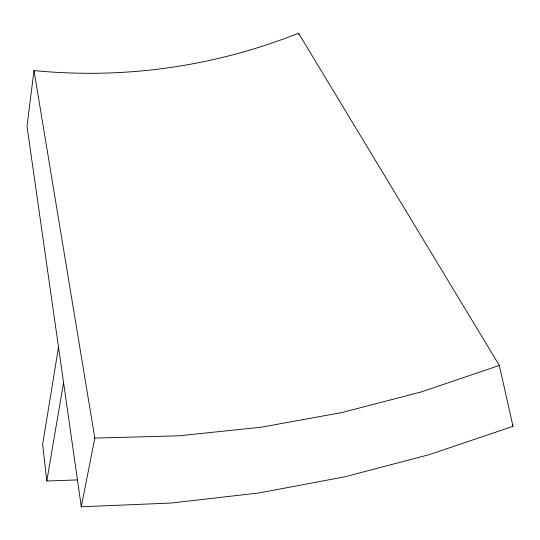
<?xml version="1.0" encoding="UTF-8"?>
<svg xmlns="http://www.w3.org/2000/svg" width="540" height="540" viewBox="0 0 540 540"><rect width="100%" height="100%" fill="white"/><g stroke="black" fill="none" stroke-linecap="round" stroke-linejoin="round"><path stroke-width="0.81" d="M34 70.585L27 126.245L81.29 506.776L171.248 503.037L259.011 492.959L344.986 476.773L429.53 454.565L513 426.337L499.338 365.445L298.546 33.224A1031.171 760.583 81.8 0 1 34 70.585L94.817 438.089L81.29 506.776M58.509 347.112L42.653 444.42L46.818 481.005L77.767 479.898M46.818 481.005L63.558 382.482M499.338 365.445L421.031 391.993L341.678 412.587L261.043 427.228L178.855 435.8L94.817 438.089M512.156 424.879L513 426.337M298.546 33.224L299.025 34.816"/></g></svg>
